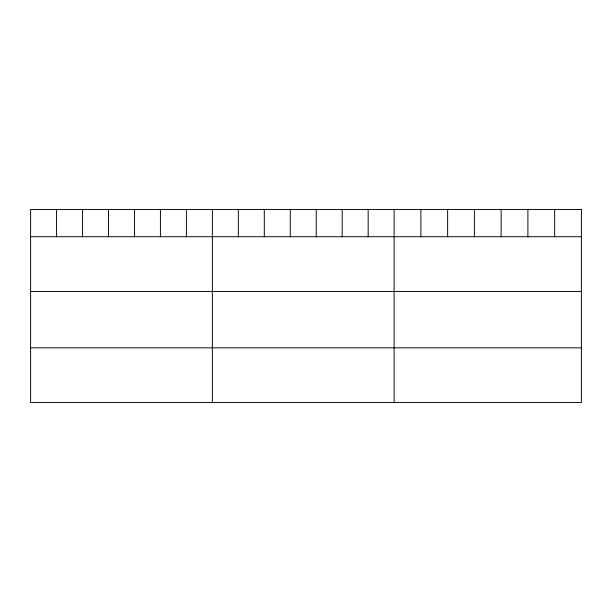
<?xml version="1.0" encoding="UTF-8"?>
<svg xmlns="http://www.w3.org/2000/svg" width="612" height="612" viewBox="0 0 612 612"><rect width="100%" height="100%" fill="white"/><g stroke="black" fill="none" stroke-linecap="round" stroke-linejoin="round"><path stroke-width="0.92" d="M30.6 236.729L581.4 236.729M30.6 291.45L581.4 291.45M30.6 347.823L581.4 347.823M554.648 209.457L554.648 236.729M527.896 209.457L527.896 236.729M501.144 209.457L501.144 236.729M474.384 209.457L474.384 236.729M447.632 209.457L447.632 236.729M420.88 209.457L420.88 236.729M394.128 209.457L394.128 402.543M368.164 209.457L368.164 236.729M342.192 209.457L342.192 236.729M316.228 209.457L316.228 236.729M290.264 209.457L290.264 236.729M264.3 209.457L264.3 236.729M238.328 209.457L238.328 236.729M212.364 209.457L212.364 402.543M186.4 209.457L186.4 236.729M160.428 209.457L160.428 236.729M134.464 209.457L134.464 236.729M108.5 209.457L108.5 236.729M82.536 209.457L82.536 236.729M56.564 209.457L56.564 236.729M581.4 209.457L30.6 209.457L30.6 402.543L581.4 402.543L581.4 209.457"/></g></svg>
